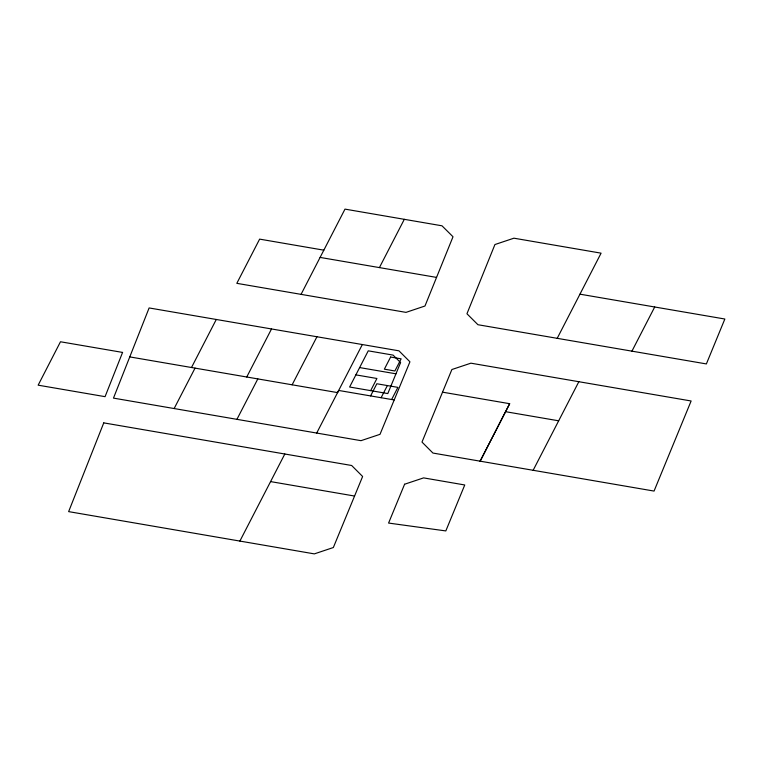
<?xml version="1.0" encoding="UTF-8"?>
<svg xmlns="http://www.w3.org/2000/svg" width="763" height="763" viewBox="0 0 763 763"><rect width="100%" height="100%" fill="white"/><g stroke="black" fill="none" stroke-linecap="round" stroke-linejoin="round"><path stroke-width="1.14" d="M323.836 250.169L259.63 239.124L236.816 283.331L406.002 312.372L424.972 306.011L453.012 236.759L441.987 225.8L344.99 209.119L301.061 294.356M394.204 399.955L409.941 361.796L398.954 350.827L149.119 307.947L113.477 398.114L361.004 440.671L380.012 434.328L394.204 399.955L338.686 390.456L316.702 433.05M442.54 392.163L421.987 442.073L432.945 453.06L654.053 491.076L691.125 400.985L470.895 363.178L451.887 369.521L442.54 392.163L509.674 403.703L480.146 461.157L509.674 403.703M191.503 367.508L216.282 319.468M246.745 376.998L271.523 328.948M379.421 267.594L404.304 219.324M239.887 541.072L284.818 454.004M362.339 344.533L337.57 392.611L129.767 356.903M370.665 390.637L376.922 378.486L355.873 374.871M370.589 395.911L376.846 383.76L397.895 387.375L391.638 399.516M381.109 397.714L387.375 385.563M557.209 338.324L601.082 253.163L513.928 238.19L494.929 244.541L466.946 313.755L477.943 324.723L706.376 363.932L724.85 319.02L579.975 294.175M533.146 470.285L578.85 381.691M631.945 351.142L654.711 306.984M174.145 408.539L195.042 368.119M236.931 419.335L257.827 378.906M292.134 384.81L316.95 336.75M320.107 257.417L436.55 277.408M359.631 367.575L395.959 373.813M505.545 411.686L558.669 420.804M270.579 481.596L354.576 496.045M122.576 352.42L105.065 396.665L38.15 385.172L60.477 341.767L122.576 352.42M103.758 422.874L68.641 511.62L314.337 553.881L333.345 547.529L362.625 476.484L351.657 465.497L103.758 422.874M400.585 362.587L387.804 393.574L349.616 387.022L368.252 350.837L393.098 355.11L400.585 362.587M404.6 484.228L388.577 523.065L445.821 530.924L464.753 484.972L423.608 477.886L404.6 484.228M390.618 357.027L384.361 369.178L394.881 370.98L401.147 358.839L390.618 357.027"/></g></svg>
